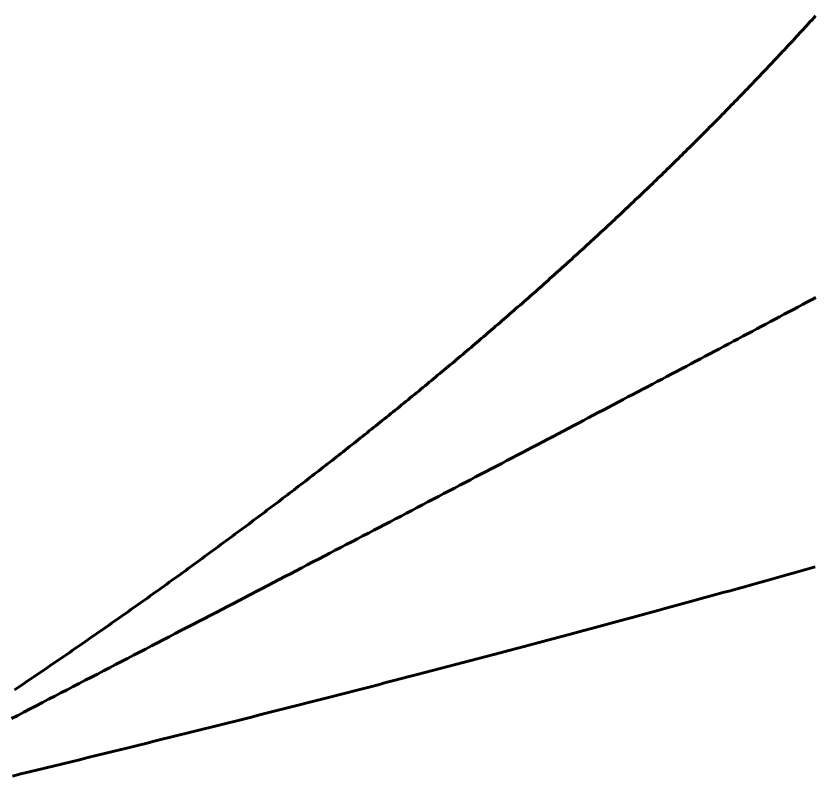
# Model space of a CAD drawing. Header units: millimetres. Extents: x 88 to 97873, y 32 to 55088.
# Drawn here: x 47041.6 to 47201.4, y 3959.1 to 4111.3 of the extents above; entities that cross this region are included whole.
import ezdxf

# ---------------------------------------------------------------- set-up
doc = ezdxf.new("R2010")
doc.units = ezdxf.units.MM
doc.header["$LTSCALE"] = 0.3

msp = doc.modelspace()

# ---------------------------------------------------------------- linework, layer by layer
at = {"color": 30, "lineweight": 60}
msp.add_lwpolyline([(47201.68, 4111.32), (47201.34, 4110.94), (47201, 4110.57), (47200.65, 4110.19), (47200.31, 4109.81), (47199.97, 4109.44), (47199.62, 4109.06), (47199.28, 4108.68), (47198.93, 4108.31), (47198.59, 4107.93), (47198.24, 4107.56), (47197.9, 4107.18), (47197.55, 4106.81), (47197.2, 4106.43), (47196.86, 4106.06), (47196.51, 4105.68), (47196.16, 4105.31), (47195.81, 4104.94), (47195.46, 4104.56), (47195.12, 4104.19), (47194.77, 4103.82), (47194.42, 4103.44), (47194.07, 4103.07), (47193.72, 4102.7), (47193.37, 4102.32), (47193.01, 4101.95), (47192.66, 4101.58), (47192.31, 4101.21), (47191.96, 4100.83), (47191.61, 4100.46), (47191.25, 4100.09), (47190.9, 4099.72), (47190.55, 4099.35), (47190.19, 4098.98), (47189.84, 4098.6), (47189.48, 4098.23), (47189.13, 4097.86), (47188.77, 4097.49), (47188.42, 4097.12), (47188.06, 4096.75), (47187.71, 4096.38), (47187.35, 4096.01), (47186.99, 4095.64), (47186.63, 4095.27), (47186.28, 4094.9), (47185.92, 4094.53), (47185.56, 4094.17), (47185.2, 4093.8), (47184.84, 4093.43), (47184.48, 4093.06), (47184.12, 4092.69), (47183.76, 4092.32), (47183.4, 4091.95), (47183.04, 4091.59), (47182.68, 4091.22), (47182.31, 4090.85), (47181.95, 4090.48), (47181.59, 4090.12), (47181.23, 4089.75), (47180.86, 4089.38), (47180.5, 4089.02), (47180.13, 4088.65), (47179.77, 4088.28), (47179.4, 4087.92), (47179.04, 4087.55), (47178.67, 4087.19), (47178.31, 4086.82), (47177.94, 4086.45), (47177.57, 4086.09), (47177.21, 4085.72), (47176.84, 4085.36), (47176.47, 4084.99), (47176.1, 4084.63), (47175.73, 4084.26), (47175.36, 4083.9), (47174.99, 4083.53), (47174.62, 4083.17), (47174.25, 4082.81), (47173.88, 4082.44), (47173.51, 4082.08), (47173.14, 4081.71), (47172.77, 4081.35), (47172.39, 4080.99), (47172.02, 4080.62), (47171.65, 4080.26), (47171.27, 4079.9), (47170.9, 4079.54), (47170.53, 4079.17), (47170.15, 4078.81), (47169.78, 4078.45), (47169.4, 4078.09), (47169.03, 4077.72), (47168.65, 4077.36), (47168.27, 4077), (47167.9, 4076.64), (47167.52, 4076.28), (47167.14, 4075.92), (47166.76, 4075.55), (47166.38, 4075.19), (47166, 4074.83), (47165.62, 4074.47), (47165.25, 4074.11), (47164.86, 4073.75), (47164.48, 4073.39), (47164.1, 4073.03), (47163.72, 4072.67), (47163.34, 4072.31), (47162.96, 4071.95), (47162.58, 4071.59), (47162.19, 4071.23), (47161.81, 4070.87), (47161.43, 4070.51), (47161.04, 4070.15), (47160.66, 4069.79), (47160.27, 4069.43), (47159.89, 4069.08), (47159.5, 4068.72), (47159.11, 4068.36), (47158.73, 4068), (47158.34, 4067.64), (47157.95, 4067.28), (47157.57, 4066.93), (47157.18, 4066.57), (47156.79, 4066.21), (47156.4, 4065.85), (47156.01, 4065.5), (47155.62, 4065.14), (47155.23, 4064.78), (47154.84, 4064.42), (47154.45, 4064.07), (47154.06, 4063.71), (47153.67, 4063.35), (47153.27, 4063), (47152.88, 4062.64), (47152.49, 4062.28), (47152.09, 4061.93), (47151.7, 4061.57), (47151.31, 4061.21), (47150.91, 4060.86), (47150.52, 4060.5), (47150.12, 4060.15), (47149.72, 4059.79), (47149.33, 4059.44), (47148.93, 4059.08), (47148.53, 4058.73), (47148.14, 4058.37), (47147.74, 4058.02), (47147.34, 4057.66), (47146.94, 4057.31), (47146.54, 4056.95), (47146.14, 4056.6), (47145.74, 4056.24), (47145.34, 4055.89), (47144.94, 4055.53), (47144.54, 4055.18), (47144.14, 4054.83), (47143.74, 4054.47), (47143.33, 4054.12), (47142.93, 4053.77), (47142.53, 4053.41), (47142.12, 4053.06), (47141.72, 4052.71), (47141.31, 4052.35), (47140.91, 4052), (47140.5, 4051.65), (47140.1, 4051.29), (47139.69, 4050.94), (47139.28, 4050.59), (47138.88, 4050.24), (47138.47, 4049.88), (47138.06, 4049.53), (47137.65, 4049.18), (47137.24, 4048.83), (47136.83, 4048.47), (47136.42, 4048.12), (47136.01, 4047.77), (47135.6, 4047.42), (47135.19, 4047.07), (47134.78, 4046.72), (47134.37, 4046.36), (47133.96, 4046.01), (47133.54, 4045.66), (47133.13, 4045.31), (47132.72, 4044.96), (47132.3, 4044.61), (47131.89, 4044.26), (47131.47, 4043.91), (47131.06, 4043.56), (47130.64, 4043.21), (47130.23, 4042.86), (47129.81, 4042.51), (47129.39, 4042.16), (47128.98, 4041.81), (47128.56, 4041.46), (47128.14, 4041.11), (47127.72, 4040.76), (47127.3, 4040.41), (47126.88, 4040.06), (47126.46, 4039.71), (47126.04, 4039.36), (47125.62, 4039.01), (47125.2, 4038.66), (47124.78, 4038.31), (47124.35, 4037.96), (47123.93, 4037.61), (47123.51, 4037.26), (47123.08, 4036.91), (47122.66, 4036.56), (47122.24, 4036.22), (47121.81, 4035.87), (47121.39, 4035.52), (47120.96, 4035.17), (47120.53, 4034.82), (47120.11, 4034.47), (47119.68, 4034.12), (47119.25, 4033.78), (47118.82, 4033.43), (47118.4, 4033.08), (47117.97, 4032.73), (47117.54, 4032.38), (47117.11, 4032.04), (47116.68, 4031.69), (47116.25, 4031.34), (47115.82, 4030.99), (47115.38, 4030.65), (47114.95, 4030.3), (47114.52, 4029.95), (47114.09, 4029.6), (47113.65, 4029.26), (47113.22, 4028.91), (47112.79, 4028.56), (47112.35, 4028.22), (47111.92, 4027.87), (47111.48, 4027.52), (47111.04, 4027.18), (47110.61, 4026.83), (47110.17, 4026.48), (47109.73, 4026.14), (47109.3, 4025.79), (47108.86, 4025.44), (47108.42, 4025.1), (47107.98, 4024.75), (47107.54, 4024.4), (47107.1, 4024.06), (47106.66, 4023.71), (47106.22, 4023.37), (47105.78, 4023.02), (47105.34, 4022.67), (47104.89, 4022.33), (47104.45, 4021.98), (47104.01, 4021.64), (47103.56, 4021.29), (47103.12, 4020.95), (47102.67, 4020.6), (47102.23, 4020.26), (47101.78, 4019.91), (47101.34, 4019.57), (47100.89, 4019.22), (47100.44, 4018.88), (47100, 4018.53), (47099.55, 4018.18), (47099.1, 4017.84), (47098.65, 4017.5), (47098.2, 4017.15), (47097.75, 4016.81), (47097.3, 4016.46), (47096.85, 4016.12), (47096.4, 4015.77), (47095.95, 4015.43), (47095.5, 4015.08), (47095.04, 4014.74), (47094.59, 4014.39), (47094.14, 4014.05), (47093.68, 4013.7), (47093.23, 4013.36), (47092.77, 4013.02), (47092.32, 4012.67), (47091.86, 4012.33), (47091.41, 4011.98), (47090.95, 4011.64), (47090.49, 4011.3), (47090.04, 4010.95), (47089.58, 4010.61), (47089.12, 4010.26), (47088.66, 4009.92), (47088.2, 4009.58), (47087.74, 4009.23), (47087.28, 4008.89), (47086.82, 4008.55), (47086.36, 4008.2), (47085.9, 4007.86), (47085.43, 4007.52), (47084.97, 4007.17), (47084.51, 4006.83), (47084.04, 4006.49), (47083.58, 4006.14), (47083.11, 4005.8), (47082.65, 4005.46), (47082.18, 4005.11), (47081.72, 4004.77), (47081.25, 4004.43), (47080.78, 4004.08), (47080.32, 4003.74), (47079.85, 4003.4), (47079.38, 4003.05), (47078.91, 4002.71), (47078.44, 4002.37), (47077.97, 4002.03), (47077.5, 4001.68), (47077.03, 4001.34), (47076.56, 4001), (47076.08, 4000.65), (47075.61, 4000.31), (47075.14, 3999.97), (47074.67, 3999.63), (47074.19, 3999.28), (47073.72, 3998.94), (47073.24, 3998.6), (47072.77, 3998.26), (47072.29, 3997.91), (47071.82, 3997.57), (47071.34, 3997.23), (47070.86, 3996.89), (47070.38, 3996.54), (47069.91, 3996.2), (47069.43, 3995.86), (47068.95, 3995.52), (47068.47, 3995.18), (47067.99, 3994.83), (47067.51, 3994.49), (47067.03, 3994.15), (47066.54, 3993.81), (47066.06, 3993.47), (47065.58, 3993.12), (47065.1, 3992.78), (47064.61, 3992.44), (47064.13, 3992.1), (47063.64, 3991.75), (47063.16, 3991.41), (47062.67, 3991.07), (47062.19, 3990.73), (47061.7, 3990.39), (47061.21, 3990.05), (47060.73, 3989.7), (47060.24, 3989.36), (47059.75, 3989.02), (47059.26, 3988.68), (47058.77, 3988.34), (47058.28, 3987.99), (47057.79, 3987.65), (47057.3, 3987.31), (47056.81, 3986.97), (47056.31, 3986.63), (47055.82, 3986.29), (47055.33, 3985.94), (47054.83, 3985.6), (47054.34, 3985.26), (47053.85, 3984.92), (47053.35, 3984.58), (47052.86, 3984.23), (47052.36, 3983.89), (47051.86, 3983.55), (47051.37, 3983.21), (47050.87, 3982.87), (47050.37, 3982.53), (47049.87, 3982.18), (47049.37, 3981.84), (47048.87, 3981.5), (47048.37, 3981.16), (47047.87, 3980.82), (47047.37, 3980.48), (47046.87, 3980.13), (47046.37, 3979.79), (47045.86, 3979.45), (47045.36, 3979.11), (47044.86, 3978.77), (47044.35, 3978.43), (47043.85, 3978.09), (47043.34, 3977.74), (47042.84, 3977.4), (47042.33, 3977.06), (47041.82, 3976.72), (47041.32, 3976.38)], dxfattribs=at)
at = {"color": 116, "lineweight": 60, "true_color": 0x136734}
msp.add_lwpolyline([(47040.71, 3970.62), (47041.95, 3971.26), (47043.19, 3971.91), (47044.44, 3972.55), (47045.67, 3973.2), (47046.91, 3973.84), (47048.14, 3974.48), (47049.37, 3975.12), (47050.6, 3975.75), (47051.83, 3976.39), (47053.05, 3977.03), (47054.27, 3977.66), (47055.49, 3978.29), (47056.71, 3978.92), (47057.92, 3979.55), (47059.13, 3980.18), (47060.34, 3980.81), (47061.54, 3981.43), (47062.75, 3982.06), (47063.95, 3982.68), (47065.15, 3983.3), (47066.34, 3983.93), (47067.53, 3984.55), (47068.72, 3985.16), (47069.91, 3985.78), (47071.1, 3986.4), (47072.28, 3987.01), (47073.46, 3987.63), (47074.64, 3988.24), (47075.82, 3988.85), (47076.99, 3989.46), (47078.16, 3990.07), (47079.33, 3990.68), (47080.49, 3991.28), (47081.66, 3991.89), (47082.82, 3992.49), (47083.98, 3993.09), (47085.13, 3993.69), (47086.29, 3994.29), (47087.44, 3994.89), (47088.59, 3995.49), (47089.73, 3996.09), (47090.88, 3996.68), (47092.02, 3997.28), (47093.16, 3997.87), (47094.3, 3998.46), (47095.43, 3999.05), (47096.56, 3999.64), (47097.69, 4000.23), (47098.82, 4000.82), (47099.94, 4001.4), (47101.07, 4001.99), (47102.19, 4002.57), (47103.3, 4003.15), (47104.42, 4003.74), (47105.53, 4004.32), (47106.64, 4004.89), (47107.75, 4005.47), (47108.86, 4006.05), (47109.96, 4006.62), (47111.06, 4007.2), (47112.16, 4007.77), (47113.26, 4008.34), (47114.35, 4008.91), (47115.44, 4009.48), (47116.53, 4010.05), (47117.62, 4010.62), (47118.7, 4011.19), (47119.78, 4011.75), (47120.86, 4012.31), (47121.94, 4012.88), (47123.02, 4013.44), (47124.09, 4014), (47125.16, 4014.56), (47126.23, 4015.12), (47127.29, 4015.68), (47128.36, 4016.23), (47129.42, 4016.79), (47130.48, 4017.34), (47131.53, 4017.89), (47132.59, 4018.45), (47133.64, 4019), (47134.69, 4019.55), (47135.74, 4020.09), (47136.78, 4020.64), (47137.83, 4021.19), (47138.87, 4021.73), (47139.91, 4022.28), (47140.94, 4022.82), (47141.98, 4023.36), (47143.01, 4023.9), (47144.04, 4024.44), (47145.06, 4024.98), (47146.09, 4025.52), (47147.11, 4026.06), (47148.13, 4026.59), (47149.15, 4027.13), (47150.17, 4027.66), (47151.18, 4028.19), (47152.19, 4028.72), (47153.2, 4029.25), (47154.21, 4029.78), (47155.21, 4030.31), (47156.21, 4030.84), (47157.21, 4031.36), (47158.21, 4031.89), (47159.21, 4032.41), (47160.2, 4032.93), (47161.19, 4033.46), (47162.18, 4033.98), (47163.17, 4034.5), (47164.15, 4035.02), (47165.13, 4035.53), (47166.12, 4036.05), (47167.09, 4036.57), (47168.07, 4037.08), (47169.04, 4037.6), (47170.01, 4038.11), (47170.98, 4038.62), (47171.95, 4039.13), (47172.92, 4039.64), (47173.88, 4040.15), (47174.84, 4040.66), (47175.8, 4041.16), (47176.76, 4041.67), (47177.71, 4042.17), (47178.66, 4042.68), (47179.61, 4043.18), (47180.56, 4043.68), (47181.51, 4044.18), (47182.45, 4044.68), (47183.39, 4045.18), (47184.33, 4045.68), (47185.27, 4046.18), (47186.2, 4046.67), (47187.14, 4047.17), (47188.07, 4047.66), (47188.99, 4048.15), (47189.92, 4048.65), (47190.85, 4049.14), (47191.77, 4049.63), (47192.69, 4050.12), (47193.61, 4050.61), (47194.52, 4051.09), (47195.44, 4051.58), (47196.35, 4052.07), (47197.26, 4052.55), (47198.17, 4053.03), (47199.07, 4053.52), (47199.98, 4054), (47200.88, 4054.48), (47201.78, 4054.96)], dxfattribs=at)
at = {"color": 5, "lineweight": 60}
msp.add_lwpolyline([(47201.63, 4001), (47200.22, 4000.6), (47198.82, 4000.21), (47197.41, 3999.81), (47195.99, 3999.41), (47194.58, 3999.02), (47193.16, 3998.62), (47191.74, 3998.22), (47190.31, 3997.82), (47188.88, 3997.43), (47187.46, 3997.03), (47186.02, 3996.63), (47184.59, 3996.23), (47183.15, 3995.84), (47181.71, 3995.44), (47180.27, 3995.04), (47178.82, 3994.64), (47177.38, 3994.24), (47175.93, 3993.85), (47174.47, 3993.45), (47173.02, 3993.05), (47171.56, 3992.65), (47170.1, 3992.25), (47168.63, 3991.85), (47167.17, 3991.45), (47165.7, 3991.06), (47164.23, 3990.66), (47162.75, 3990.26), (47161.27, 3989.86), (47159.79, 3989.46), (47158.31, 3989.06), (47156.83, 3988.66), (47155.34, 3988.26), (47153.85, 3987.86), (47152.35, 3987.46), (47150.86, 3987.06), (47149.36, 3986.66), (47147.86, 3986.26), (47146.35, 3985.86), (47144.85, 3985.46), (47143.34, 3985.05), (47141.82, 3984.65), (47140.31, 3984.25), (47138.79, 3983.85), (47137.27, 3983.45), (47135.75, 3983.05), (47134.22, 3982.65), (47132.69, 3982.25), (47131.16, 3981.84), (47129.62, 3981.44), (47128.09, 3981.04), (47126.55, 3980.64), (47125, 3980.24), (47123.46, 3979.83), (47121.91, 3979.43), (47120.36, 3979.03), (47118.81, 3978.62), (47117.25, 3978.22), (47115.69, 3977.82), (47114.13, 3977.41), (47112.56, 3977.01), (47110.99, 3976.61), (47109.42, 3976.2), (47107.85, 3975.8), (47106.28, 3975.4), (47104.7, 3974.99), (47103.11, 3974.59), (47101.53, 3974.18), (47099.94, 3973.78), (47098.35, 3973.37), (47096.76, 3972.97), (47095.16, 3972.57), (47093.57, 3972.16), (47091.96, 3971.75), (47090.36, 3971.35), (47088.75, 3970.94), (47087.14, 3970.54), (47085.53, 3970.13), (47083.91, 3969.73), (47082.3, 3969.32), (47080.68, 3968.91), (47079.05, 3968.51), (47077.42, 3968.1), (47075.79, 3967.69), (47074.16, 3967.29), (47072.53, 3966.88), (47070.89, 3966.47), (47069.25, 3966.07), (47067.6, 3965.66), (47065.96, 3965.25), (47064.31, 3964.84), (47062.65, 3964.44), (47061, 3964.03), (47059.34, 3963.62), (47057.68, 3963.21), (47056.01, 3962.8), (47054.35, 3962.39), (47052.68, 3961.99), (47051.01, 3961.58), (47049.33, 3961.17), (47047.65, 3960.76), (47045.97, 3960.35), (47044.29, 3959.94), (47042.6, 3959.53), (47040.91, 3959.12)], dxfattribs=at)

doc.saveas('drawing.dxf')
